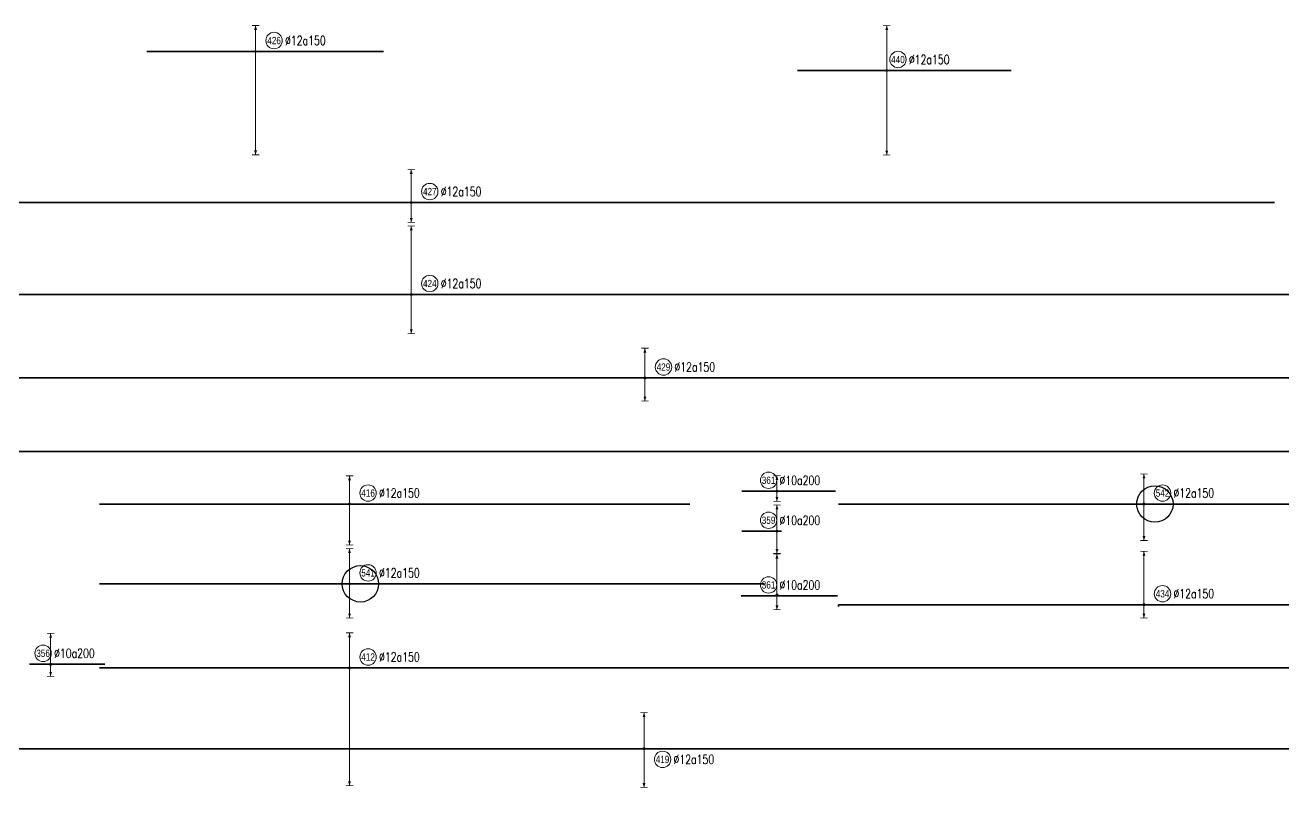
# Model space of a CAD drawing. Header units: millimetres. Extents: x -415354 to 883813, y -531490 to 486716.
# Drawn here: x 421373 to 490397, y 47080 to 88920 of the extents above; entities that cross this region are included whole.
import ezdxf
from ezdxf.enums import TextEntityAlignment as Align

# ---------------------------------------------------------------- set-up
doc = ezdxf.new("R2010")
doc.units = ezdxf.units.MM
doc.header["$MEASUREMENT"] = 0
doc.layers.add('kata_Highlight', color=2, linetype='Continuous')
for name, color, linetype, lineweight in [('NDC_S_DIM', 1, 'Continuous', 15), ('NDC_S_REBAR', 4, 'Continuous', 35), ('NDC_S_VN TEXT', 7, 'Continuous', 20)]:
    doc.layers.add(name, color=color, linetype=linetype, lineweight=lineweight)
doc.styles.add('ARIAL', font='arial.ttf', dxfattribs={"width": 0.8})
doc.styles.add('NDC_EN TXT', font='romans.shx', dxfattribs={"width": 0.8})

# ---------------------------------------------------------------- blocks, each defined once
blk = doc.blocks.new('*U991')
h = blk.add_hatch(color=6)
edge = h.paths.add_edge_path()
edge.add_arc((-2.99, 0), 0.3, 0, 360)
at = {"layer": 'NDC_S_DIM', "color": 8}
for q in [(-2.99, 7.12), (-2.99, -28.36)]:
    blk.add_line((-2.99, 0), q, dxfattribs=at)
for points in [[(-3.99, 7.12, 0.2, 0.2, 0), (-1.99, 7.12, 0, 0, 0)], [(-3.99, -28.36, 0.2, 0.2, 0), (-1.99, -28.36, 0, 0, 0)]]:
    blk.add_lwpolyline(points, format="xyseb", dxfattribs=at)
at = {"layer": 'NDC_S_DIM'}
blk.add_circle((2.1, 3), 2.25, dxfattribs=at)
at = {"layer": 'NDC_S_DIM', "color": 6}
blk.add_circle((-2.99, 0), 0.3, dxfattribs=at)
at = {"layer": 'NDC_S_DIM', "color": 8}
for points in [[(-3.39, 5.92), (-2.99, 7.12), (-2.59, 5.92)], [(-3.39, -27.16), (-2.99, -28.36), (-2.59, -27.16)]]:
    blk.add_solid(points, dxfattribs=at)
at = {"layer": 'NDC_S_REBAR'}
for p, q in [((0, 0), (-32.83, 0)), ((-32.83, 0), (-32.83, 0)), ((0, 0), (32.14, 0)), ((32.14, 0), (32.14, 0)), ((32.14, 0), (32.14, 0)), ((-32.83, 0), (-32.83, 0))]:
    blk.add_line(p, q, dxfattribs=at)
at = {"layer": 'NDC_S_VN TEXT', "style": 'ARIAL', "width": 0.8}
blk.add_attdef('KHT', text='', height=2, dxfattribs=at).set_placement((2.1, 3), align=Align.MIDDLE_CENTER)
at = {"layer": 'NDC_S_VN TEXT', "color": 3, "style": 'NDC_EN TXT', "width": 0.75}
blk.add_attdef('DKT', (5.1, 1.75), '', height=2.5, dxfattribs=at)
blk = doc.blocks.new('*U989')
h = blk.add_hatch(color=6)
edge = h.paths.add_edge_path()
edge.add_arc((-2.99, 0), 0.3, 0, 360)
at = {"layer": 'NDC_S_DIM', "color": 8}
for q in [(-2.99, 9.04), (-2.99, -5.46)]:
    blk.add_line((-2.99, 0), q, dxfattribs=at)
for points in [[(-3.99, 9.04, 0.2, 0.2, 0), (-1.99, 9.04, 0, 0, 0)], [(-3.99, -5.46, 0.2, 0.2, 0), (-1.99, -5.46, 0, 0, 0)]]:
    blk.add_lwpolyline(points, format="xyseb", dxfattribs=at)
at = {"layer": 'NDC_S_DIM'}
blk.add_circle((2.1, 3), 2.25, dxfattribs=at)
at = {"layer": 'NDC_S_DIM', "color": 6}
blk.add_circle((-2.99, 0), 0.3, dxfattribs=at)
at = {"layer": 'NDC_S_DIM', "color": 8}
for points in [[(-3.39, 7.84), (-2.99, 9.04), (-2.59, 7.84)], [(-3.39, -4.26), (-2.99, -5.46), (-2.59, -4.26)]]:
    blk.add_solid(points, dxfattribs=at)
at = {"layer": 'NDC_S_REBAR'}
for p, q in [((0, 0), (-367.02, 0)), ((0, 0), (233.91, 0)), ((233.91, 0), (233.91, 0)), ((233.91, 0), (233.91, 0))]:
    blk.add_line(p, q, dxfattribs=at)
at = {"layer": 'NDC_S_VN TEXT', "style": 'ARIAL', "width": 0.8}
blk.add_attdef('KHT', text='', height=2, dxfattribs=at).set_placement((2.1, 3), align=Align.MIDDLE_CENTER)
at = {"layer": 'NDC_S_VN TEXT', "color": 3, "style": 'NDC_EN TXT', "width": 0.75}
blk.add_attdef('DKT', (5.1, 1.75), '', height=2.5, dxfattribs=at)
blk = doc.blocks.new('*U987')
h = blk.add_hatch(color=6)
edge = h.paths.add_edge_path()
edge.add_arc((-2.99, 0), 0.3, 0, 360)
at = {"layer": 'NDC_S_DIM', "color": 8}
for q in [(-2.99, 18.76), (-2.99, -10.74)]:
    blk.add_line((-2.99, 0), q, dxfattribs=at)
for points in [[(-3.99, 18.76, 0.2, 0.2, 0), (-1.99, 18.76, 0, 0, 0)], [(-3.99, -10.74, 0.2, 0.2, 0), (-1.99, -10.74, 0, 0, 0)]]:
    blk.add_lwpolyline(points, format="xyseb", dxfattribs=at)
at = {"layer": 'NDC_S_DIM'}
blk.add_circle((2.1, 3), 2.25, dxfattribs=at)
at = {"layer": 'NDC_S_DIM', "color": 6}
blk.add_circle((-2.99, 0), 0.3, dxfattribs=at)
at = {"layer": 'NDC_S_DIM', "color": 8}
for points in [[(-3.39, 17.56), (-2.99, 18.76), (-2.59, 17.56)], [(-3.39, -9.54), (-2.99, -10.74), (-2.59, -9.54)]]:
    blk.add_solid(points, dxfattribs=at)
at = {"layer": 'NDC_S_REBAR'}
for q in [(-367.02, 0), (420.73, 0)]:
    blk.add_line((0, 0), q, dxfattribs=at)
at = {"layer": 'NDC_S_VN TEXT', "style": 'ARIAL', "width": 0.8}
blk.add_attdef('KHT', text='', height=2, dxfattribs=at).set_placement((2.1, 3), align=Align.MIDDLE_CENTER)
at = {"layer": 'NDC_S_VN TEXT', "color": 3, "style": 'NDC_EN TXT', "width": 0.75}
blk.add_attdef('DKT', (5.1, 1.75), '', height=2.5, dxfattribs=at)
blk = doc.blocks.new('*U986')
h = blk.add_hatch(color=6)
edge = h.paths.add_edge_path()
edge.add_arc((-2.99, 0), 0.3, 0, 360)
at = {"layer": 'NDC_S_DIM', "color": 8}
for q in [(-2.99, 8.18), (-2.99, -6.32)]:
    blk.add_line((-2.99, 0), q, dxfattribs=at)
for points in [[(-3.99, 8.18, 0.2, 0.2, 0), (-1.99, 8.18, 0, 0, 0)], [(-3.99, -6.32, 0.2, 0.2, 0), (-1.99, -6.32, 0, 0, 0)]]:
    blk.add_lwpolyline(points, format="xyseb", dxfattribs=at)
at = {"layer": 'NDC_S_DIM'}
blk.add_circle((2.1, 3), 2.25, dxfattribs=at)
at = {"layer": 'NDC_S_DIM', "color": 6}
blk.add_circle((-2.99, 0), 0.3, dxfattribs=at)
at = {"layer": 'NDC_S_DIM', "color": 8}
for points in [[(-3.39, 6.98), (-2.99, 8.18), (-2.59, 6.98)], [(-3.39, -5.12), (-2.99, -6.32), (-2.59, -5.12)]]:
    blk.add_solid(points, dxfattribs=at)
at = {"layer": 'NDC_S_REBAR'}
for q in [(-179.81, 0), (379.63, 0)]:
    blk.add_line((0, 0), q, dxfattribs=at)
at = {"layer": 'NDC_S_VN TEXT', "style": 'ARIAL', "width": 0.8}
blk.add_attdef('KHT', text='', height=2, dxfattribs=at).set_placement((2.1, 3), align=Align.MIDDLE_CENTER)
at = {"layer": 'NDC_S_VN TEXT', "color": 3, "style": 'NDC_EN TXT', "width": 0.75}
blk.add_attdef('DKT', (5.1, 1.75), '', height=2.5, dxfattribs=at)
blk = doc.blocks.new('*U985')
h = blk.add_hatch(color=6)
edge = h.paths.add_edge_path()
edge.add_arc((-2.99, 0), 0.3, 0, 360)
at = {"layer": 'NDC_S_DIM', "color": 8}
for q in [(-2.99, 9.9), (-2.99, -10.61)]:
    blk.add_line((-2.99, 0), q, dxfattribs=at)
for points in [[(-3.99, 9.9, 0.2, 0.2, 0), (-1.99, 9.9, 0, 0, 0)], [(-3.99, -10.61, 0.2, 0.2, 0), (-1.99, -10.61, 0, 0, 0)]]:
    blk.add_lwpolyline(points, format="xyseb", dxfattribs=at)
at = {"layer": 'NDC_S_DIM', "color": 6}
blk.add_circle((-2.99, 0), 0.3, dxfattribs=at)
at = {"layer": 'NDC_S_DIM'}
blk.add_circle((2.1, -2.92), 2.25, dxfattribs=at)
at = {"layer": 'NDC_S_DIM', "color": 8}
for points in [[(-3.39, 8.7), (-2.99, 9.9), (-2.59, 8.7)], [(-3.39, -9.41), (-2.99, -10.61), (-2.59, -9.41)]]:
    blk.add_solid(points, dxfattribs=at)
at = {"layer": 'NDC_S_REBAR'}
for q in [(-477.16, 0), (393.56, 0)]:
    blk.add_line((0, 0), q, dxfattribs=at)
at = {"layer": 'NDC_S_VN TEXT', "style": 'ARIAL', "width": 0.8}
blk.add_attdef('KHT', text='', height=2, dxfattribs=at).set_placement((2.1, -2.92), align=Align.MIDDLE_CENTER)
at = {"layer": 'NDC_S_VN TEXT', "color": 3, "style": 'NDC_EN TXT', "width": 0.75}
blk.add_attdef('DKT', (5.1, -4.17), '', height=2.5, dxfattribs=at)
blk = doc.blocks.new('*U970')
at = {"layer": 'NDC_S_REBAR'}
blk.add_line((0, 0), (626.48, 0), dxfattribs=at)
at = {"layer": 'NDC_S_VN TEXT', "style": 'ARIAL', "width": 0.8}
blk.add_attdef('KHT', text='', height=2, dxfattribs=at).set_placement((4.31, 3.17), align=Align.MIDDLE_CENTER)
at = {"layer": 'NDC_S_VN TEXT', "color": 3, "style": 'NDC_EN TXT', "width": 0.75}
blk.add_attdef('DKT', (7.31, 1.92), '', height=2.5, dxfattribs=at)
blk = doc.blocks.new('*U969')
h = blk.add_hatch(color=6)
edge = h.paths.add_edge_path()
edge.add_arc((-1.71, 0), 0.3, 0, 360)
at = {"layer": 'NDC_S_DIM', "color": 8}
for q in [(-1.71, 12.32), (-1.71, -23.18)]:
    blk.add_line((-1.71, 0), q, dxfattribs=at)
for points in [[(-2.71, 12.32, 0.2, 0.2, 0), (-0.71, 12.32, 0, 0, 0)], [(-2.71, -23.18, 0.2, 0.2, 0), (-0.71, -23.18, 0, 0, 0)]]:
    blk.add_lwpolyline(points, format="xyseb", dxfattribs=at)
at = {"layer": 'NDC_S_DIM'}
blk.add_circle((1.36, 3), 2.25, dxfattribs=at)
at = {"layer": 'NDC_S_DIM', "color": 6}
blk.add_circle((-1.71, 0), 0.3, dxfattribs=at)
at = {"layer": 'NDC_S_DIM', "color": 8}
for points in [[(-2.11, 11.12), (-1.71, 12.32), (-1.31, 11.12)], [(-2.11, -21.98), (-1.71, -23.18), (-1.31, -21.98)]]:
    blk.add_solid(points, dxfattribs=at)
at = {"layer": 'NDC_S_REBAR'}
for p, q in [((0, 0), (-26.22, 0)), ((-26.22, 0), (-26.22, 0)), ((0, 0), (32.46, 0)), ((32.46, 0), (32.46, 0)), ((32.46, 0), (32.46, 0)), ((-26.22, 0), (-26.22, 0))]:
    blk.add_line(p, q, dxfattribs=at)
at = {"layer": 'NDC_S_VN TEXT', "style": 'ARIAL', "width": 0.8}
blk.add_attdef('KHT', text='', height=2, dxfattribs=at).set_placement((1.36, 3), align=Align.MIDDLE_CENTER)
at = {"layer": 'NDC_S_VN TEXT', "color": 3, "style": 'NDC_EN TXT', "width": 0.75}
blk.add_attdef('DKT', (4.36, 1.75), '', height=2.5, dxfattribs=at)
blk = doc.blocks.new('*U968')
h = blk.add_hatch(color=6)
edge = h.paths.add_edge_path()
edge.add_arc((-2.99, 0), 0.3, 0, 360)
at = {"layer": 'NDC_S_DIM', "color": 8}
for q in [(-2.99, 7.74), (-2.99, -11.25)]:
    blk.add_line((-2.99, 0), q, dxfattribs=at)
for points in [[(-3.99, 7.74, 0.2, 0.2, 0), (-1.99, 7.74, 0, 0, 0)], [(-3.99, -11.25, 0.2, 0.2, 0), (-1.99, -11.25, 0, 0, 0)]]:
    blk.add_lwpolyline(points, format="xyseb", dxfattribs=at)
at = {"layer": 'NDC_S_DIM'}
blk.add_circle((2.1, 3), 2.25, dxfattribs=at)
at = {"layer": 'NDC_S_DIM', "color": 6}
blk.add_circle((-2.99, 0), 0.3, dxfattribs=at)
at = {"layer": 'NDC_S_DIM', "color": 8}
for points in [[(-3.39, 6.54), (-2.99, 7.74), (-2.59, 6.54)], [(-3.39, -10.05), (-2.99, -11.25), (-2.59, -10.05)]]:
    blk.add_solid(points, dxfattribs=at)
at = {"layer": 'NDC_S_REBAR'}
for p, q in [((0, 0), (-71.6, 0)), ((-71.6, 0), (-71.6, 0)), ((0, 0), (90.35, 0)), ((90.35, 0), (90.35, 0)), ((90.35, 0), (90.35, 0)), ((-71.6, 0), (-71.6, 0))]:
    blk.add_line(p, q, dxfattribs=at)
at = {"layer": 'NDC_S_VN TEXT', "style": 'ARIAL', "width": 0.8}
blk.add_attdef('KHT', text='', height=2, dxfattribs=at).set_placement((2.1, 3), align=Align.MIDDLE_CENTER)
at = {"layer": 'NDC_S_VN TEXT', "color": 3, "style": 'NDC_EN TXT', "width": 0.75}
blk.add_attdef('DKT', (5.1, 1.75), '', height=2.5, dxfattribs=at)
blk = doc.blocks.new('*U967')
h = blk.add_hatch(color=6)
edge = h.paths.add_edge_path()
edge.add_arc((-2.99, 0), 0.3, 0, 360)
at = {"layer": 'NDC_S_DIM', "color": 8}
for q in [(-2.99, 8.25), (-2.99, -10)]:
    blk.add_line((-2.99, 0), q, dxfattribs=at)
for points in [[(-3.99, 8.25, 0.2, 0.2, 0), (-1.99, 8.25, 0, 0, 0)], [(-3.99, -10, 0.2, 0.2, 0), (-1.99, -10, 0, 0, 0)]]:
    blk.add_lwpolyline(points, format="xyseb", dxfattribs=at)
at = {"layer": 'NDC_S_DIM'}
blk.add_circle((2.1, 3), 2.25, dxfattribs=at)
at = {"layer": 'NDC_S_DIM', "color": 6}
blk.add_circle((-2.99, 0), 0.3, dxfattribs=at)
at = {"layer": 'NDC_S_DIM', "color": 8}
for points in [[(-3.39, 7.05), (-2.99, 8.25), (-2.59, 7.05)], [(-3.39, -8.8), (-2.99, -10), (-2.59, -8.8)]]:
    blk.add_solid(points, dxfattribs=at)
at = {"layer": 'NDC_S_REBAR'}
for p, q in [((0, 0), (-86.85, 0)), ((-86.85, 0), (-86.85, 0)), ((0, 0), (327.85, 0)), ((-86.85, 0), (-86.85, 0))]:
    blk.add_line(p, q, dxfattribs=at)
at = {"layer": 'NDC_S_VN TEXT', "style": 'ARIAL', "width": 0.8}
blk.add_attdef('KHT', text='', height=2, dxfattribs=at).set_placement((2.1, 3), align=Align.MIDDLE_CENTER)
at = {"layer": 'NDC_S_VN TEXT', "color": 3, "style": 'NDC_EN TXT', "width": 0.75}
blk.add_attdef('DKT', (5.1, 1.75), '', height=2.5, dxfattribs=at)
blk = doc.blocks.new('*U959')
h = blk.add_hatch(color=6)
edge = h.paths.add_edge_path()
edge.add_arc((0.3, 0), 0.3, 0, 360)
at = {"layer": 'NDC_S_DIM', "color": 8}
for q in [(0.3, 4.23), (0.3, -2.77)]:
    blk.add_line((0.3, 0), q, dxfattribs=at)
for points in [[(-0.7, 4.23, 0.2, 0.2, 0), (1.3, 4.23, 0, 0, 0)], [(-0.7, -2.77, 0.2, 0.2, 0), (1.3, -2.77, 0, 0, 0)]]:
    blk.add_lwpolyline(points, format="xyseb", dxfattribs=at)
at = {"layer": 'NDC_S_DIM'}
blk.add_circle((-2, 3), 2.25, dxfattribs=at)
at = {"layer": 'NDC_S_DIM', "color": 6}
blk.add_circle((0.3, 0), 0.3, dxfattribs=at)
at = {"layer": 'NDC_S_DIM', "color": 8}
for points in [[(-0.1, 3.03), (0.3, 4.23), (0.7, 3.03)], [(-0.1, -1.57), (0.3, -2.77), (0.7, -1.57)]]:
    blk.add_solid(points, dxfattribs=at)
at = {"layer": 'NDC_S_REBAR'}
for p, q in [((0, 0), (-9, 0)), ((-9, 0), (-9, 0)), ((0, 0), (16.34, 0)), ((16.34, 0), (16.34, 0)), ((16.34, 0), (16.34, 0)), ((-9, 0), (-9.36, 0))]:
    blk.add_line(p, q, dxfattribs=at)
at = {"layer": 'NDC_S_VN TEXT', "style": 'ARIAL', "width": 0.8}
blk.add_attdef('KHT', text='', height=2, dxfattribs=at).set_placement((-2, 3), align=Align.MIDDLE_CENTER)
at = {"layer": 'NDC_S_VN TEXT', "color": 3, "style": 'NDC_EN TXT', "width": 0.75}
blk.add_attdef('DKT', (1, 1.75), '', height=2.5, dxfattribs=at)
blk = doc.blocks.new('*U958')
h = blk.add_hatch(color=6)
edge = h.paths.add_edge_path()
edge.add_arc((-2.99, 0), 0.3, 0, 360)
at = {"layer": 'NDC_S_DIM', "color": 8}
for q in [(-2.99, 14.61), (-2.99, -3.64)]:
    blk.add_line((-2.99, 0), q, dxfattribs=at)
for points in [[(-3.99, 14.61, 0.2, 0.2, 0), (-1.99, 14.61, 0, 0, 0)], [(-3.99, -3.64, 0.2, 0.2, 0), (-1.99, -3.64, 0, 0, 0)]]:
    blk.add_lwpolyline(points, format="xyseb", dxfattribs=at)
at = {"layer": 'NDC_S_DIM'}
blk.add_circle((2.1, 3), 2.25, dxfattribs=at)
at = {"layer": 'NDC_S_DIM', "color": 6}
blk.add_circle((-2.99, 0), 0.3, dxfattribs=at)
at = {"layer": 'NDC_S_DIM', "color": 8}
for points in [[(-3.39, 13.41), (-2.99, 14.61), (-2.59, 13.41)], [(-3.39, -2.44), (-2.99, -3.64), (-2.59, -2.44)]]:
    blk.add_solid(points, dxfattribs=at)
at = {"layer": 'NDC_S_REBAR'}
for p, q in [((0, 0), (-86.86, 0)), ((-86.86, 0), (-86.86, -0.5)), ((0, 0), (327.85, 0)), ((-86.86, -0.5), (-86.86, -0.5))]:
    blk.add_line(p, q, dxfattribs=at)
at = {"layer": 'NDC_S_VN TEXT', "style": 'ARIAL', "width": 0.8}
blk.add_attdef('KHT', text='', height=2, dxfattribs=at).set_placement((2.1, 3), align=Align.MIDDLE_CENTER)
at = {"layer": 'NDC_S_VN TEXT', "color": 3, "style": 'NDC_EN TXT', "width": 0.75}
blk.add_attdef('DKT', (5.1, 1.75), '', height=2.5, dxfattribs=at)
blk = doc.blocks.new('*U907')
h = blk.add_hatch(color=6)
edge = h.paths.add_edge_path()
edge.add_arc((0, 0), 0.3, 0, 360)
at = {"layer": 'NDC_S_DIM', "color": 8}
for q in [(0, 8.45), (0, -3.3)]:
    blk.add_line((0, 0), q, dxfattribs=at)
for points in [[(-1, 8.45, 0.2, 0.2, 0), (1, 8.45, 0, 0, 0)], [(-1, -3.3, 0.2, 0.2, 0), (1, -3.3, 0, 0, 0)]]:
    blk.add_lwpolyline(points, format="xyseb", dxfattribs=at)
at = {"layer": 'NDC_S_DIM'}
blk.add_circle((-2.07, 3), 2.25, dxfattribs=at)
at = {"layer": 'NDC_S_DIM', "color": 6}
blk.add_circle((0, 0), 0.3, dxfattribs=at)
at = {"layer": 'NDC_S_DIM', "color": 8}
for points in [[(-0.4, 7.25), (0, 8.45), (0.4, 7.25)], [(-0.4, -2.1), (0, -3.3), (0.4, -2.1)]]:
    blk.add_solid(points, dxfattribs=at)
at = {"layer": 'NDC_S_REBAR'}
for p, q in [((0, 0), (-5.85, 0)), ((-5.85, 0), (-5.85, 0)), ((0, 0), (14.85, 0)), ((14.85, 0), (14.85, 0)), ((14.85, 0), (14.85, 0)), ((-5.85, 0), (-5.85, 0))]:
    blk.add_line(p, q, dxfattribs=at)
at = {"layer": 'NDC_S_VN TEXT', "style": 'ARIAL', "width": 0.8}
blk.add_attdef('KHT', text='', height=2, dxfattribs=at).set_placement((-2.07, 3), align=Align.MIDDLE_CENTER)
at = {"layer": 'NDC_S_VN TEXT', "color": 3, "style": 'NDC_EN TXT', "width": 0.75}
blk.add_attdef('DKT', (0.93, 1.75), '', height=2.5, dxfattribs=at)
blk = doc.blocks.new('*U906')
h = blk.add_hatch(color=6)
edge = h.paths.add_edge_path()
edge.add_arc((0.3, 0.3), 0.3, 0, 360)
at = {"layer": 'NDC_S_DIM', "color": 8}
for q in [(0.3, 11.45), (0.3, -3.75)]:
    blk.add_line((0.3, 0.3), q, dxfattribs=at)
for points in [[(-0.7, 11.45, 0.2, 0.2, 0), (1.3, 11.45, 0, 0, 0)], [(-0.7, -3.75, 0.2, 0.2, 0), (1.3, -3.75, 0, 0, 0)]]:
    blk.add_lwpolyline(points, format="xyseb", dxfattribs=at)
at = {"layer": 'NDC_S_DIM'}
blk.add_circle((-2, 3), 2.25, dxfattribs=at)
at = {"layer": 'NDC_S_DIM', "color": 6}
blk.add_circle((0.3, 0.3), 0.3, dxfattribs=at)
at = {"layer": 'NDC_S_DIM', "color": 8}
for points in [[(-0.1, 10.25), (0.3, 11.45), (0.7, 10.25)], [(-0.1, -2.55), (0.3, -3.75), (0.7, -2.55)]]:
    blk.add_solid(points, dxfattribs=at)
at = {"layer": 'NDC_S_REBAR'}
for p, q in [((0, 0), (-9.45, 0)), ((-9.45, 0), (-9.45, 0)), ((0, 0), (16.57, 0)), ((16.57, 0), (16.57, 0)), ((16.57, 0), (16.89, 0)), ((-9.45, 0), (-9.48, 0))]:
    blk.add_line(p, q, dxfattribs=at)
at = {"layer": 'NDC_S_VN TEXT', "style": 'ARIAL', "width": 0.8}
blk.add_attdef('KHT', text='', height=2, dxfattribs=at).set_placement((-2, 3), align=Align.MIDDLE_CENTER)
at = {"layer": 'NDC_S_VN TEXT', "color": 3, "style": 'NDC_EN TXT', "width": 0.75}
blk.add_attdef('DKT', (1, 1.75), '', height=2.5, dxfattribs=at)
blk = doc.blocks.new('*U905')
h = blk.add_hatch(color=6)
edge = h.paths.add_edge_path()
edge.add_arc((0.3, 0), 0.3, 0, 360)
at = {"layer": 'NDC_S_DIM', "color": 8}
for q in [(0.3, 7.2), (0.3, -6.1)]:
    blk.add_line((0.3, 0), q, dxfattribs=at)
for points in [[(-0.7, 7.2, 0.2, 0.2, 0), (1.3, 7.2, 0, 0, 0)], [(-0.7, -6.1, 0.2, 0.2, 0), (1.3, -6.1, 0, 0, 0)]]:
    blk.add_lwpolyline(points, format="xyseb", dxfattribs=at)
at = {"layer": 'NDC_S_DIM'}
blk.add_circle((-2, 3), 2.25, dxfattribs=at)
at = {"layer": 'NDC_S_DIM', "color": 6}
blk.add_circle((0.3, 0), 0.3, dxfattribs=at)
at = {"layer": 'NDC_S_DIM', "color": 8}
for points in [[(-0.1, 6), (0.3, 7.2), (0.7, 6)], [(-0.1, -4.9), (0.3, -6.1), (0.7, -4.9)]]:
    blk.add_solid(points, dxfattribs=at)
at = {"layer": 'NDC_S_REBAR'}
for p, q in [((0, 0), (-7.6, 0)), ((-7.6, 0), (-7.6, 0)), ((0, 0), (1.52, 0)), ((1.52, 0), (1.52, 0)), ((-7.6, 0), (-9.36, 0)), ((1.52, 0), (1.52, 0))]:
    blk.add_line(p, q, dxfattribs=at)
at = {"layer": 'NDC_S_VN TEXT', "style": 'ARIAL', "width": 0.8}
blk.add_attdef('KHT', text='', height=2, dxfattribs=at).set_placement((-2, 3), align=Align.MIDDLE_CENTER)
at = {"layer": 'NDC_S_VN TEXT', "color": 3, "style": 'NDC_EN TXT', "width": 0.75}
blk.add_attdef('DKT', (1, 1.75), '', height=2.5, dxfattribs=at)
blk = doc.blocks.new('*U904')
h = blk.add_hatch(color=6)
edge = h.paths.add_edge_path()
edge.add_arc((-2.99, 0), 0.3, 0, 360)
at = {"layer": 'NDC_S_DIM', "color": 8}
for q in [(-2.99, 9.64), (-2.99, -9.36)]:
    blk.add_line((-2.99, 0), q, dxfattribs=at)
for points in [[(-3.99, 9.64, 0.2, 0.2, 0), (-1.99, 9.64, 0, 0, 0)], [(-3.99, -9.36, 0.2, 0.2, 0), (-1.99, -9.36, 0, 0, 0)]]:
    blk.add_lwpolyline(points, format="xyseb", dxfattribs=at)
at = {"layer": 'NDC_S_DIM'}
blk.add_circle((2.1, 3), 2.25, dxfattribs=at)
at = {"layer": 'NDC_S_DIM', "color": 6}
blk.add_circle((-2.99, 0), 0.3, dxfattribs=at)
at = {"layer": 'NDC_S_DIM', "color": 8}
for points in [[(-3.39, 8.44), (-2.99, 9.64), (-2.59, 8.44)], [(-3.39, -8.16), (-2.99, -9.36), (-2.59, -8.16)]]:
    blk.add_solid(points, dxfattribs=at)
at = {"layer": 'NDC_S_REBAR'}
for p, q in [((0, 0), (-71.6, 0)), ((-71.6, 0), (-71.6, 0)), ((0, 0), (110.85, 0)), ((110.85, 0), (110.85, 0)), ((110.85, 0), (110.85, 0)), ((-71.6, 0), (-71.6, 0))]:
    blk.add_line(p, q, dxfattribs=at)
at = {"layer": 'NDC_S_VN TEXT', "style": 'ARIAL', "width": 0.8}
blk.add_attdef('KHT', text='', height=2, dxfattribs=at).set_placement((2.1, 3), align=Align.MIDDLE_CENTER)
at = {"layer": 'NDC_S_VN TEXT', "color": 3, "style": 'NDC_EN TXT', "width": 0.75}
blk.add_attdef('DKT', (5.1, 1.75), '', height=2.5, dxfattribs=at)
blk = doc.blocks.new('*U1226')
h = blk.add_hatch(color=6)
edge = h.paths.add_edge_path()
edge.add_arc((-2.99, 0), 0.3, 0, 360)
at = {"layer": 'NDC_S_DIM', "color": 8}
for q in [(-2.99, 9.64), (-2.99, -32.28)]:
    blk.add_line((-2.99, 0), q, dxfattribs=at)
for points in [[(-3.99, 9.64, 0.2, 0.2, 0), (-1.99, 9.64, 0, 0, 0)], [(-3.99, -32.28, 0.2, 0.2, 0), (-1.99, -32.28, 0, 0, 0)]]:
    blk.add_lwpolyline(points, format="xyseb", dxfattribs=at)
at = {"layer": 'NDC_S_DIM'}
blk.add_circle((2.1, 3), 2.25, dxfattribs=at)
at = {"layer": 'NDC_S_DIM', "color": 6}
blk.add_circle((-2.99, 0), 0.3, dxfattribs=at)
at = {"layer": 'NDC_S_DIM', "color": 8}
for points in [[(-3.39, 8.44), (-2.99, 9.64), (-2.59, 8.44)], [(-3.39, -31.08), (-2.99, -32.28), (-2.59, -31.08)]]:
    blk.add_solid(points, dxfattribs=at)
at = {"layer": 'NDC_S_REBAR'}
for p, q in [((0, 0), (-71.6, 0)), ((-71.6, 0), (-71.6, 0)), ((0, 0), (464.18, 0)), ((-71.6, 0), (-71.6, 0))]:
    blk.add_line(p, q, dxfattribs=at)
at = {"layer": 'NDC_S_VN TEXT', "style": 'ARIAL', "width": 0.8}
blk.add_attdef('KHT', text='', height=2, dxfattribs=at).set_placement((2.1, 3), align=Align.MIDDLE_CENTER)
at = {"layer": 'NDC_S_VN TEXT', "color": 3, "style": 'NDC_EN TXT', "width": 0.75}
blk.add_attdef('DKT', (5.1, 1.75), '', height=2.5, dxfattribs=at)

msp = doc.modelspace()

# ---------------------------------------------------------------- linework, layer by layer
at = {"layer": 'kata_Highlight'}
for centre in [(483373.4, 62649.8), (439773.4, 58272.6)]:
    msp.add_circle(centre, 1000, dxfattribs=at)

# ---------------------------------------------------------------- block references
at = {"xscale": 200, "yscale": 200, "zscale": 200}
for name, p, values in [('*U991', (434614.7, 87476.7), {'KHT': '426', 'DKT': '%%C12a150'}), ('*U969', (468999.7, 86435.3), {'KHT': '440', 'DKT': '%%C12a150'}), ('*U989', (443160, 79192), {'KHT': '427', 'DKT': '%%C12a150'}), ('*U987', (443160, 74147.2), {'KHT': '424', 'DKT': '%%C12a150'}), ('*U986', (455984.5, 69565), {'KHT': '429', 'DKT': '%%C12a150'}), ('*U968', (439773.4, 62649.8), {'KHT': '416', 'DKT': '%%C12a150'}), ('*U959', (462572.5, 63353.6), {'KHT': '361', 'DKT': '%%c10a200'}), ('*U967', (483373.4, 62649.8), {'KHT': '542', 'DKT': '%%C12a150'}), ('*U905', (462572.5, 61160), {'KHT': '359', 'DKT': '%%c10a200'}), ('*U904', (439773.4, 58272.6), {'KHT': '541', 'DKT': '%%C12a150'}), ('*U958', (483373.4, 57127.2), {'KHT': '434', 'DKT': '%%C12a150'}), ('*U906', (462572.5, 57610.8), {'KHT': '361', 'DKT': '%%c10a200'}), ('*U907', (422772.5, 53860.1), {'KHT': '356', 'DKT': '%%c10a200'}), ('*U1226', (439773.4, 53656.6), {'KHT': '412', 'DKT': '%%C12a150'}), ('*U985', (455934.6, 49223), {'KHT': '419', 'DKT': '%%C12a150'})]:
    msp.add_blockref(name, p, dxfattribs=at).add_auto_attribs(values)
msp.add_blockref('*U970', (410576, 65539.7), dxfattribs=at)

doc.saveas('drawing.dxf')
